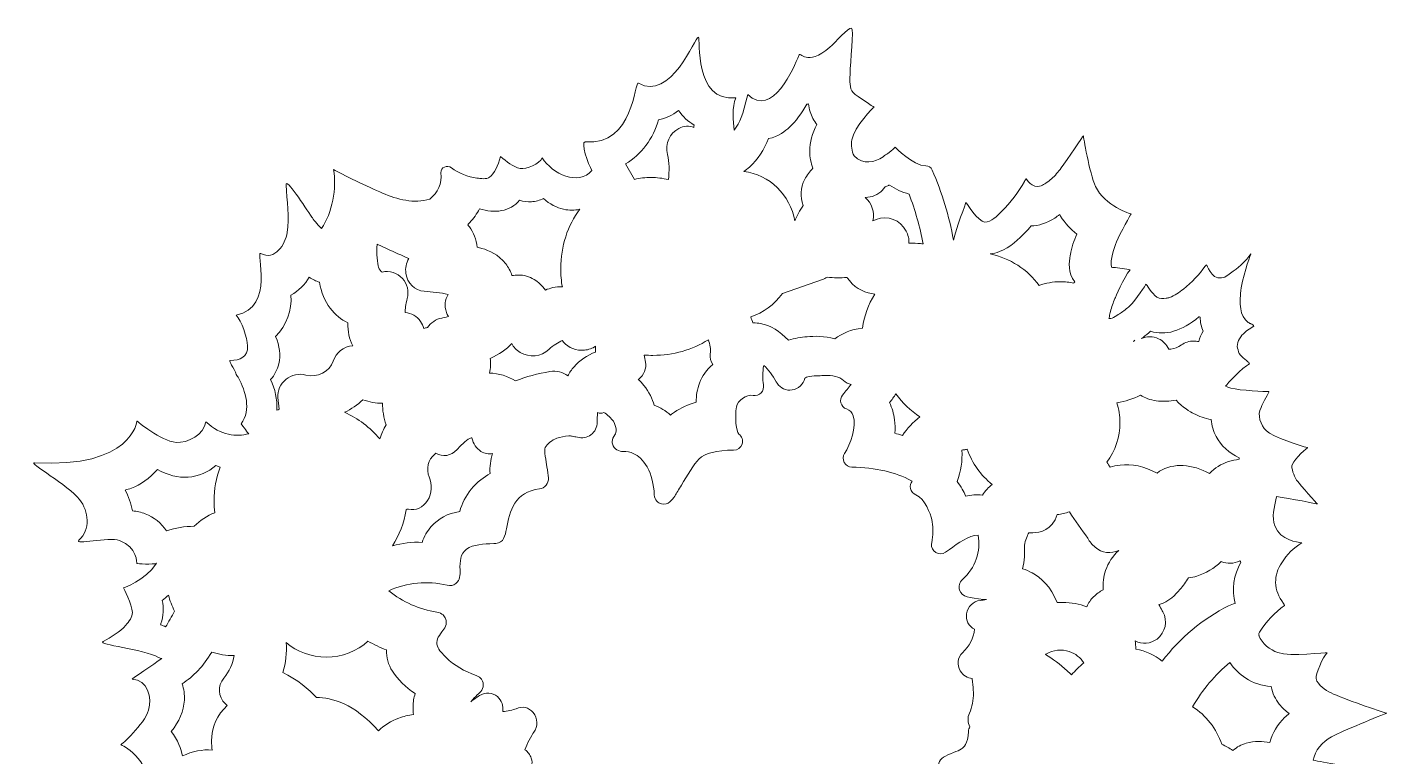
# Model space of a CAD drawing. Header units: millimetres. Extents: x 15 to 672, y -1114 to -15.
# Drawn here: x 33.7 to 337.4, y -533.2 to -370.3 of the extents above; entities that cross this region are included whole.
import ezdxf

# ---------------------------------------------------------------- set-up
doc = ezdxf.new("R2010")
doc.units = ezdxf.units.MM
doc.header["$MEASUREMENT"] = 0
doc.layers.add('Layer3', color=7, linetype='Continuous')

msp = doc.modelspace()

# ---------------------------------------------------------------- linework, layer by layer
at = {"layer": 'Layer3', "lineweight": 0}
for points, knots in [([(325.06, -528.75), (326.26, -528.08), (334.47, -524.57), (337.44, -523.48), (336, -523.11), (327.6, -520.2), (325, -518.95), (323.66, -518.3), (322.04, -517.3), (321.64, -515.75), (321.41, -514.87), (323.25, -510.89), (324.08, -509.99), (323.85, -509.84), (315.92, -510.94), (313.13, -509.96), (311.3, -509.32), (309.61, -507.93), (308.86, -506.16), (308.88, -506.12), (308.91, -506.08), (308.93, -506.04), (308.85, -505.83), (308.85, -505.6), (308.97, -505.36), (310.52, -503.03), (312.4, -501.02), (314.6, -499.44), (314.56, -499.27), (314.49, -499.11), (314.38, -498.97), (312.06, -496.14), (312.1, -492.46), (313.99, -489.89), (315.07, -488.01), (316.67, -486.57), (318.49, -485.47), (317.42, -485.22), (313.78, -485.03), (312.44, -481.66), (311.65, -479.69), (312.32, -477.46), (312.76, -475.46), (312.79, -475.33), (312.8, -475.21), (312.79, -475.09), (315.84, -475.52), (321.92, -476.77), (321.92, -476.77), (321.92, -476.77), (317.98, -472.33), (317.54, -471.76), (316.9, -470.94), (316.22, -469.36), (316.22, -468.27), (316.22, -467.44), (318.87, -464.75), (319.72, -464.23), (319.72, -464.21), (319.71, -464.19), (319.7, -464.17), (318.27, -463.89), (311.92, -461.77), (310.54, -460.45), (309.24, -459.21), (308.4, -456.83), (309.35, -455.26), (309.76, -454.03), (311.2, -451.77), (311.09, -451.68), (310.34, -451.65), (304.65, -451.45), (302.63, -450.9), (302.3, -450.82), (301.88, -450.67), (301.41, -450.48), (301.81, -449.91), (305.13, -446.31), (306.76, -445.5), (306.68, -445.31), (306.56, -445.13), (306.39, -445), (305.55, -444.33), (304.36, -443.51), (304.2, -442.37), (303.7, -441.36), (304.29, -440.1), (305.09, -439.04), (305.88, -438.25), (306.78, -437.6), (307.74, -437.07), (307.61, -436.84), (307.4, -436.65), (307.07, -436.53), (306.99, -436.5), (306.93, -436.47), (306.85, -436.44), (306.74, -436.36), (306.61, -436.3), (306.47, -436.26), (304.58, -434.87), (304.43, -431.88), (304.86, -428.91), (304.89, -428.78), (304.92, -428.65), (304.92, -428.52), (305.57, -424.58), (307.17, -420.79), (307.08, -420.92), (305.85, -422.65), (304.89, -423.53), (303.15, -424.77), (302.36, -425.33), (301.51, -426.18), (300.54, -426.31), (298.06, -426.63), (297.29, -423.16), (297.12, -423.37), (297.03, -423.47), (296.96, -423.57), (296.89, -423.67), (295.48, -425.56), (293.88, -427.3), (292.02, -428.77), (291.08, -429.51), (290.05, -430.31), (288.89, -430.67), (288.67, -430.73), (288.42, -430.78), (288.16, -430.8), (287.46, -430.96), (286.75, -430.93), (286.04, -430.57), (285.01, -429.75), (283.66, -427.67), (283.66, -427.67), (283.66, -427.67), (281.34, -431.31), (279.97, -432.58), (279.34, -433.17), (278.64, -433.69), (277.92, -434.16), (277.44, -434.47), (276.11, -435.49), (275.5, -435.36), (275.45, -435.35), (275.41, -435.35), (275.38, -435.37), (275.41, -435.28), (275.44, -435.13), (275.48, -434.88), (275.53, -434.51), (275.62, -434.14), (275.71, -433.78), (275.96, -432.79), (276.3, -431.84), (276.72, -430.92), (276.79, -430.76), (278.58, -426.17), (280.14, -424.51), (280.1, -424.43), (277.88, -424.1), (276.81, -423.95), (276.5, -423.97), (276.2, -423.96), (275.93, -423.92), (275.57, -422.19), (276.49, -419.64), (277.07, -418.24), (277.87, -416.29), (280.3, -412.02), (280.3, -412.02), (280.3, -412.02), (274.39, -410.23), (272.36, -405.87), (271.01, -402.95), (269.65, -394.54), (269.65, -394.54), (269.65, -394.54), (266.02, -399.92), (264.7, -401.73), (264.05, -402.61), (263.34, -403.46), (262.52, -404.18), (262.14, -404.52), (261.72, -404.83), (261.28, -405.12), (260.95, -405.34), (260.61, -405.59), (260.22, -405.72), (258.11, -406.47), (256.89, -404.13), (256.89, -404.13), (256.89, -404.13), (256.61, -404.54), (256.51, -404.75), (255.1, -407.2), (253.4, -409.45), (251.38, -411.45), (250.43, -412.38), (249.06, -413.87), (247.6, -413.82), (246.18, -413.77), (243.44, -409.42), (243.44, -409.42), (243.44, -409.42), (241.18, -415.36), (240.63, -417.85), (239.68, -412.48), (238.09, -407.23), (235.88, -402.21), (235.61, -401.61), (235.12, -401.26), (234.46, -401.26), (231.6, -401.27), (227.62, -397.09), (227.62, -397.09), (227.62, -397.09), (226.99, -397.78), (226.01, -398.54), (225.64, -398.65), (225.3, -398.86), (225.04, -399.16), (225.01, -399.2), (224.97, -399.24), (224.94, -399.27), (223.06, -400.43), (220.52, -401.2), (218.43, -399.06), (217.93, -397.96), (217.76, -396.67), (217.95, -395.5), (218.42, -392.49), (222.9, -388.15), (222.9, -388.15), (222.9, -388.15), (219.05, -385.8), (218.27, -384.93), (217.3, -383.85), (217.5, -382.3), (217.54, -380.94), (217.61, -377.93), (218.43, -370.74), (217.84, -370.54), (217.21, -370.32), (214.22, -373.75), (213.04, -374.78), (207.76, -379.41), (206.45, -375.5), (206.06, -376.61), (205.15, -379.21), (200.12, -390.75), (194.69, -385.32), (193.54, -390.26), (192.94, -391.42), (191.68, -393.29), (191.46, -391.4), (191.08, -388.12), (192.04, -386.06), (182.61, -387.21), (184.18, -372.73), (183.66, -372.57), (183.01, -372.37), (177.43, -387.13), (170.28, -382.78), (169.35, -382.21), (169.29, -396.83), (158.4, -395.93), (157.27, -395.84), (159.03, -400.92), (159.88, -402.31), (156.88, -405.83), (151.04, -403.06), (148.74, -399.48), (148.27, -400.89), (145.12, -402.14), (143.87, -401.86), (142.18, -401.49), (140.78, -400.29), (139.48, -399.21), (138.96, -401.19), (138.03, -403.1), (137.03, -403.82), (136.34, -404.32), (134.97, -404.12), (134.19, -404.01), (132.11, -403.73), (130.17, -402.92), (128.49, -401.69), (127.6, -401.04), (125.96, -401.54), (126.16, -402.84), (126.51, -405.17), (125.4, -407.27), (123.66, -408.68), (120.1, -409.83), (116.44, -408.74), (113.08, -407.36), (109.96, -406.07), (103.94, -403.06), (102.13, -402.09), (102.98, -406.24), (101.82, -411.77), (99.48, -415.28), (98.47, -414.28), (97.61, -413.15), (97.31, -412.72), (95.8, -410.52), (91.47, -403.71), (91.57, -405.56), (91.74, -409.01), (92.33, -412.73), (91.8, -416.16), (91.4, -418.81), (89.03, -422.52), (85.88, -420.83), (84.66, -420.17), (89.25, -432.96), (80.37, -434.58), (81.67, -435.94), (82.87, -439.6), (82.97, -441.49), (83.11, -443.95), (81.24, -444.72), (79.1, -444.7), (78.68, -444.7), (79.37, -445.73), (80.26, -447.33), (80.32, -447.68), (80.47, -448.02), (80.7, -448.31), (80.79, -448.41), (80.88, -448.53), (80.96, -448.64), (82.46, -451.59), (83.87, -455.67), (81.5, -458.91), (82.72, -460.26), (82.98, -461.02), (83.23, -461.09), (80.44, -461.82), (77.04, -461.55), (73.65, -458.42), (73.25, -461.21), (69.59, -463.24), (66.97, -463.02), (63.59, -462.74), (58.25, -458.25), (58.25, -458.25), (58.25, -458.25), (57.15, -468.86), (35.38, -467.56), (33.73, -467.46), (43.01, -472.63), (45.44, -475.77), (47.5, -478.42), (47.89, -482.48), (45.29, -484.88), (44.11, -485.96), (51.86, -484.06), (54.37, -484.94), (58.34, -486.35), (58.22, -490.08), (58.22, -490.08), (58.22, -490.08), (61.88, -490.35), (62.63, -490.02), (59.99, -493.99), (55.24, -495.5), (55.24, -495.5), (55.24, -495.5), (57.15, -499.25), (57.23, -500.98), (57.28, -502.07), (56.45, -503.02), (55.75, -503.83), (54.38, -505.42), (52.49, -506.45), (50.7, -507.47), (49.29, -508.27), (59.64, -509.06), (63.08, -511.05), (63.34, -511.19), (63.58, -511.25), (63.81, -511.24), (62.01, -512.51), (57.04, -515.86), (57.16, -515.88), (60.63, -516.01), (61.68, -520.03), (60.86, -522.8), (59.89, -526.06), (54.67, -530.54), (54.67, -530.54), (54.67, -530.54), (61.3, -533.37), (61.01, -541.04), (61.01, -544.8), (59.72, -548.49), (57.48, -551.49), (56.4, -552.94), (64.64, -547.41), (67.73, -545.05), (69.85, -543.43), (75.12, -539.94), (77.07, -543.61), (71.81, -546.51), (68.24, -552.11), (68.24, -558.53), (68.24, -560.82), (68.7, -563), (69.52, -565), (69.68, -568.22), (69.47, -571.01), (66.6, -573.02), (64.01, -574.83), (60.96, -575.54), (57.83, -575.35), (56.43, -575.26), (63.09, -578.72), (65.19, -580.71), (67.05, -582.48), (66.9, -587.51), (66.9, -587.51), (66.9, -587.51), (72.06, -586.72), (73.75, -586.57), (73.93, -586.56), (79.28, -587.11), (78.9, -588.24), (78.57, -589.21), (76.07, -589.78), (75.31, -590.08), (72.07, -591.39), (68.91, -593.83), (68.91, -593.83), (68.91, -593.83), (70.26, -594.23), (72.08, -594.95), (72.4, -595.39), (72.9, -595.7), (73.47, -595.76), (73.72, -595.79), (73.96, -595.82), (74.19, -595.86), (75.86, -596.63), (77.62, -597.59), (78.98, -598.69), (82.92, -602.09), (79.95, -608.77), (80.62, -608.09), (86.05, -605.22), (94.21, -606.85), (97.8, -612.23), (99.85, -610.06), (104.35, -609), (106.82, -608.83), (108.4, -608.72), (109.97, -608.77), (111.52, -608.95), (110, -610.49), (108.72, -611.85), (106.67, -612.99), (106.22, -613.16), (105.77, -613.31), (105.3, -613.43), (104.9, -613.54), (104.55, -613.76), (104.29, -614.07), (103.59, -614.33), (102.82, -614.57), (101.95, -614.79), (103.21, -615.02), (103.74, -617.5), (103.38, -618.53), (102.96, -619.73), (101.88, -620.64), (100.92, -621.41), (99.44, -622.61), (95.03, -624.94), (94.53, -625.32), (95.91, -625.8), (97.31, -626.71), (97.16, -627.82), (97.33, -628.02), (97.45, -628.25), (97.49, -628.41), (97.69, -629.33), (97.13, -630.26), (96.59, -630.95), (95.5, -632.34), (94.04, -633.47), (92.84, -634.77), (90.54, -637.27), (88.59, -640.07), (87.24, -643.19), (86.63, -644.61), (94.88, -640.1), (98.39, -639.67), (101.42, -639.3), (106.74, -640.09), (107.66, -643.52), (112.42, -636.68), (114.82, -636.21), (119.06, -634.76), (119.83, -634.53), (120.63, -634.36), (121.39, -634.26), (122.62, -640.09), (124.25, -645.84), (126.78, -651.25), (126.98, -651.66), (127.29, -651.91), (127.64, -652.03), (127.76, -652.09), (127.9, -652.14), (128.07, -652.16), (139.03, -653.61), (149.22, -649.88), (158.86, -645.12), (155.48, -649.2), (152.87, -653.88), (150.94, -658.86), (149.41, -662.8), (148.28, -666.89), (147.42, -671.03), (146.64, -674.76), (146.4, -683.14), (146.4, -683.14), (146.4, -683.14), (149.28, -682.08), (149.94, -681.7), (151.41, -680.84), (152.9, -680.04), (154.43, -679.28), (156.51, -678.25), (158.64, -677.3), (160.81, -676.46), (162.37, -675.85), (165, -674.33), (166.68, -675.07), (168.08, -675.69), (169.2, -677.36), (170.26, -678.41), (171.61, -679.76), (173.02, -681.07), (174.46, -682.32), (177.43, -684.91), (180.57, -687.27), (183.86, -689.44), (184, -689.53), (184.15, -689.59), (184.3, -689.63), (185.3, -693.55), (189.15, -702.08), (189.15, -702.08), (189.15, -702.08), (191.11, -696.37), (191.34, -695.88), (192.29, -693.88), (193.49, -692.01), (194.91, -690.31), (198.84, -685.59), (204.07, -682.22), (210.31, -682.25), (216.8, -682.28), (223.07, -684.71), (229.04, -687.01), (230.58, -687.6), (228.35, -668.8), (226.32, -661.44), (224.84, -656.06), (222.89, -650.75), (219.6, -646.26), (220.22, -646.45), (220.83, -646.63), (221.46, -646.8), (225.05, -647.76), (228.72, -648.34), (232.43, -648.57), (234.37, -648.69), (236.31, -648.72), (238.25, -648.63), (239.54, -648.57), (243, -647.94), (243.26, -647.27), (245.94, -640.01), (247.75, -632.55), (248.76, -624.94), (248.8, -624.61), (258.14, -627.06), (258.14, -627.06), (258.14, -627.06), (258.48, -625.96), (258.77, -625.55), (259.13, -625.04), (259.55, -624.59), (260.05, -624.22), (262.6, -622.26), (265.27, -623.12), (267.9, -624.29), (269.08, -624.81), (270.23, -625.4), (271.39, -625.94), (271.66, -626.07), (272.9, -626.83), (273.22, -626.56), (273.12, -625.61), (273.27, -624.62), (273.47, -623.7), (273.74, -622.49), (274.32, -621.4), (275.2, -620.63), (277.38, -617.95), (287.57, -614.45), (288.32, -614.23), (286.67, -613.29), (285.47, -613.04), (284.56, -612.51), (288.72, -606.11), (302.24, -609.78), (302.2, -609.65), (302.11, -609.51), (302.03, -609.36), (301.95, -609.21), (301.7, -608.7), (301.55, -608.11), (301.72, -607.55), (301.52, -605.98), (303.47, -604.68), (304.91, -604.21), (307.21, -603.47), (313.89, -600.64), (312.34, -600.25), (310.15, -599.71), (307.84, -599.06), (305.87, -597.94), (305.04, -597.48), (304.65, -596.82), (304.52, -596.08), (303.85, -594.58), (303.97, -593.03), (304.48, -591.55), (304.28, -591.35), (304.04, -591.21), (303.77, -591.17), (302.34, -590.97), (300.18, -590.82), (299.5, -588.72), (298.98, -584.53), (299.18, -578.92), (303.73, -577.66), (304.26, -577.35), (304.8, -577.08), (305.37, -576.84), (305.37, -576.84), (305.37, -576.84), (305.37, -576.84), (303.93, -575.03), (302.99, -572.9), (302.9, -570.62), (302.63, -569.08), (302.76, -567.48), (303.29, -565.98), (303.42, -566.03), (303.54, -566.09), (303.65, -566.16), (304.74, -566.57), (305.7, -567.2), (306.55, -567.95), (306.56, -567.95), (306.56, -567.94), (306.57, -567.94), (306.03, -566.39), (306.41, -560.16), (307.47, -559.04), (311.23, -555.11), (315.48, -558.96), (315.81, -558.93), (315.51, -557.1), (315.66, -555.31), (316.57, -553.94), (316.89, -553.17), (317.47, -552.48), (318.2, -552.04), (320.53, -550.63), (326.7, -552.28), (326.96, -552.15), (321.51, -547.67), (322.55, -544.67), (323.57, -543.31), (324.65, -541.87), (325.94, -540.63), (327.39, -539.61), (328.98, -538.25), (330.7, -537.03), (332.56, -536.05), (332.56, -536.03), (332.57, -536.01), (332.56, -535.99), (330.57, -535.77), (322.86, -534.36), (321.02, -533.99), (321.33, -531.84), (323.1, -529.84), (325.06, -528.75)], [0, 0, 0, 0, 1, 1, 1, 2, 2, 2, 3, 3, 3, 4, 4, 4, 5, 5, 5, 6, 6, 6, 7, 7, 7, 8, 8, 8, 9, 9, 9, 10, 10, 10, 11, 11, 11, 12, 12, 12, 13, 13, 13, 14, 14, 14, 15, 15, 15, 16, 16, 16, 17, 17, 17, 18, 18, 18, 19, 19, 19, 20, 20, 20, 21, 21, 21, 22, 22, 22, 23, 23, 23, 24, 24, 24, 25, 25, 25, 26, 26, 26, 27, 27, 27, 28, 28, 28, 29, 29, 29, 30, 30, 30, 31, 31, 31, 32, 32, 32, 33, 33, 33, 34, 34, 34, 35, 35, 35, 36, 36, 36, 37, 37, 37, 38, 38, 38, 39, 39, 39, 40, 40, 40, 41, 41, 41, 42, 42, 42, 43, 43, 43, 44, 44, 44, 45, 45, 45, 46, 46, 46, 47, 47, 47, 48, 48, 48, 49, 49, 49, 50, 50, 50, 51, 51, 51, 52, 52, 52, 53, 53, 53, 54, 54, 54, 55, 55, 55, 56, 56, 56, 57, 57, 57, 58, 58, 58, 59, 59, 59, 60, 60, 60, 61, 61, 61, 62, 62, 62, 63, 63, 63, 64, 64, 64, 65, 65, 65, 66, 66, 66, 67, 67, 67, 68, 68, 68, 69, 69, 69, 70, 70, 70, 71, 71, 71, 72, 72, 72, 73, 73, 73, 74, 74, 74, 75, 75, 75, 76, 76, 76, 77, 77, 77, 78, 78, 78, 79, 79, 79, 80, 80, 80, 81, 81, 81, 82, 82, 82, 83, 83, 83, 84, 84, 84, 85, 85, 85, 86, 86, 86, 87, 87, 87, 88, 88, 88, 89, 89, 89, 90, 90, 90, 91, 91, 91, 92, 92, 92, 93, 93, 93, 94, 94, 94, 95, 95, 95, 96, 96, 96, 97, 97, 97, 98, 98, 98, 99, 99, 99, 100, 100, 100, 101, 101, 101, 102, 102, 102, 103, 103, 103, 104, 104, 104, 105, 105, 105, 106, 106, 106, 107, 107, 107, 108, 108, 108, 109, 109, 109, 110, 110, 110, 111, 111, 111, 112, 112, 112, 113, 113, 113, 114, 114, 114, 115, 115, 115, 116, 116, 116, 117, 117, 117, 118, 118, 118, 119, 119, 119, 120, 120, 120, 121, 121, 121, 122, 122, 122, 123, 123, 123, 124, 124, 124, 125, 125, 125, 126, 126, 126, 127, 127, 127, 128, 128, 128, 129, 129, 129, 130, 130, 130, 131, 131, 131, 132, 132, 132, 133, 133, 133, 134, 134, 134, 135, 135, 135, 136, 136, 136, 137, 137, 137, 138, 138, 138, 139, 139, 139, 140, 140, 140, 141, 141, 141, 142, 142, 142, 143, 143, 143, 144, 144, 144, 145, 145, 145, 146, 146, 146, 147, 147, 147, 148, 148, 148, 149, 149, 149, 150, 150, 150, 151, 151, 151, 152, 152, 152, 153, 153, 153, 154, 154, 154, 155, 155, 155, 156, 156, 156, 157, 157, 157, 158, 158, 158, 159, 159, 159, 160, 160, 160, 161, 161, 161, 162, 162, 162, 163, 163, 163, 164, 164, 164, 165, 165, 165, 166, 166, 166, 167, 167, 167, 168, 168, 168, 169, 169, 169, 170, 170, 170, 171, 171, 171, 172, 172, 172, 173, 173, 173, 174, 174, 174, 175, 175, 175, 176, 176, 176, 177, 177, 177, 178, 178, 178, 179, 179, 179, 180, 180, 180, 181, 181, 181, 182, 182, 182, 183, 183, 183, 184, 184, 184, 185, 185, 185, 186, 186, 186, 187, 187, 187, 188, 188, 188, 189, 189, 189, 190, 190, 190, 191, 191, 191, 192, 192, 192, 193, 193, 193, 194, 194, 194, 195, 195, 195, 196, 196, 196, 197, 197, 197, 198, 198, 198, 199, 199, 199, 200, 200, 200, 201, 201, 201, 202, 202, 202, 203, 203, 203, 204, 204, 204, 205, 205, 205, 206, 206, 206, 207, 207, 207, 208, 208, 208, 209, 209, 209, 210, 210, 210, 211, 211, 211, 212, 212, 212, 213, 213, 213, 214, 214, 214, 215, 215, 215, 216, 216, 216, 217, 217, 217, 218, 218, 218, 219, 219, 219, 220, 220, 220, 221, 221, 221, 222, 222, 222, 223, 223, 223, 224, 224, 224, 225, 225, 225, 226, 226, 226, 227, 227, 227, 228, 228, 228, 229, 229, 229, 230, 230, 230, 231, 231, 231, 232, 232, 232, 233, 233, 233, 234, 234, 234, 235, 235, 235, 235]), ([(208.53, -398.04), (208.55, -399.33), (208.79, -400.6), (209.25, -401.77), (208.52, -402.53), (207.91, -403.38), (207.43, -404.28), (206.42, -406.18), (206.31, -408.21), (207.09, -410.1), (206.32, -411.2), (205.66, -412.45), (205.2, -413.58), (204.16, -407.76), (199.54, -403.22), (193.8, -402.53), (194.23, -402.25), (194.65, -401.92), (195.05, -401.56), (196.93, -399.83), (198.42, -397.6), (199.3, -395.2), (201.56, -394.75), (203.24, -393.38), (203.92, -392.74), (205.43, -391.32), (206.79, -389.53), (207.89, -387.53), (208.02, -387.5), (208.15, -387.48), (208.27, -387.45), (208.34, -388.02), (208.44, -388.61), (208.62, -389.2), (208.93, -390.25), (209.44, -391.2), (210.12, -392.02), (209.04, -393.98), (208.51, -396.01), (208.53, -398.04)], [0, 0, 0, 0, 1, 1, 1, 2, 2, 2, 3, 3, 3, 4, 4, 4, 5, 5, 5, 6, 6, 6, 7, 7, 7, 8, 8, 8, 9, 9, 9, 10, 10, 10, 11, 11, 11, 12, 12, 12, 13, 13, 13, 13]), ([(182.66, -392.68), (181.59, -392.29), (180.4, -392.34), (179.31, -392.9), (177.25, -393.94), (176.21, -396.32), (176.77, -398.71), (177.21, -400.51), (177.16, -402.44), (176.95, -404.34), (175.69, -404.03), (174.4, -403.87), (173.1, -403.87), (171.83, -403.87), (170.58, -404.02), (169.36, -404.31), (169.36, -404.31), (167.39, -400.85), (167.39, -400.85), (170.91, -398.75), (173.59, -395.17), (174.73, -391), (176.32, -390.7), (177.86, -389.99), (179.22, -388.9), (180.16, -390.25), (181.35, -391.37), (182.68, -392.16), (182.67, -392.33), (182.66, -392.51), (182.66, -392.68)], [0, 0, 0, 0, 1, 1, 1, 2, 2, 2, 3, 3, 3, 4, 4, 4, 5, 5, 5, 6, 6, 6, 7, 7, 7, 8, 8, 8, 9, 9, 9, 10, 10, 10, 10]), ([(233.3, -418.64), (232.47, -418.56), (231.7, -418.56), (230.95, -418.56), (230.86, -418.56), (230.78, -418.56), (230.7, -418.56), (230.73, -417.63), (230.52, -416.69), (230.07, -415.83), (228.76, -413.32), (225.95, -412.25), (223.36, -413.28), (223.13, -413.37), (222.9, -413.46), (222.66, -413.54), (223.07, -411.59), (222.39, -409.62), (220.93, -408.32), (222.39, -408.34), (223.79, -407.74), (224.79, -406.67), (225, -406.45), (225.19, -406.2), (225.36, -405.95), (225.63, -405.85), (225.89, -405.75), (226.14, -405.64), (226.2, -405.61), (226.26, -405.58), (226.33, -405.55), (227.66, -406.46), (229.14, -407.14), (230.71, -407.57), (232.1, -411.19), (233.15, -414.92), (233.84, -418.72), (233.67, -418.68), (233.49, -418.66), (233.3, -418.64)], [0, 0, 0, 0, 1, 1, 1, 2, 2, 2, 3, 3, 3, 4, 4, 4, 5, 5, 5, 6, 6, 6, 7, 7, 7, 8, 8, 8, 9, 9, 9, 10, 10, 10, 11, 11, 11, 12, 12, 12, 13, 13, 13, 13]), ([(152.91, -424.21), (152.91, -425.58), (153.03, -426.96), (153.27, -428.31), (152.58, -428.25), (151.86, -428.3), (151.13, -428.47), (150.58, -428.59), (150.03, -428.77), (149.48, -429.01), (148.8, -428.03), (147.94, -427.22), (146.96, -426.62), (145.87, -425.97), (144.72, -425.65), (143.43, -425.65), (142.93, -425.65), (142.45, -425.7), (142.01, -425.77), (141.69, -424.8), (141.22, -423.9), (140.62, -423.13), (139, -421.02), (136.92, -420.2), (135.29, -419.71), (134.94, -419.61), (134.59, -419.52), (134.24, -419.43), (134.07, -417.74), (133.47, -416.16), (132.5, -414.86), (132.38, -414.71), (132.27, -414.57), (132.14, -414.42), (132.3, -414.27), (132.45, -414.09), (132.59, -413.91), (133.44, -413.02), (134.17, -411.98), (134.75, -410.87), (136.45, -411.41), (138.12, -411.55), (139.71, -411.27), (141.32, -410.99), (142.7, -410.19), (143.71, -408.97), (144.6, -409.24), (145.49, -409.35), (146.36, -409.29), (147.3, -409.23), (148.21, -408.99), (149.06, -408.59), (150.46, -409.81), (151.97, -410.61), (153.56, -410.97), (154.77, -411.24), (156, -411.24), (157.19, -410.98), (154.44, -414.58), (152.91, -419.25), (152.91, -424.21)], [0, 0, 0, 0, 1, 1, 1, 2, 2, 2, 3, 3, 3, 4, 4, 4, 5, 5, 5, 6, 6, 6, 7, 7, 7, 8, 8, 8, 9, 9, 9, 10, 10, 10, 11, 11, 11, 12, 12, 12, 13, 13, 13, 14, 14, 14, 15, 15, 15, 16, 16, 16, 17, 17, 17, 18, 18, 18, 19, 19, 19, 20, 20, 20, 20]), ([(264.58, -412.48), (265.55, -414.09), (266.79, -415.46), (268.21, -416.5), (267.49, -417.98), (267, -419.52), (266.76, -421.1), (266.76, -421.1), (266.73, -421.29), (266.73, -421.29), (266.5, -422.69), (266.1, -425.19), (267.72, -427.16), (267.66, -427.27), (267.61, -427.39), (267.56, -427.5), (266.56, -427.26), (265.52, -427.14), (264.47, -427.14), (262.85, -427.14), (261.24, -427.43), (259.75, -428), (257.22, -424.4), (253.28, -421.88), (248.81, -420.94), (249.52, -420.86), (250.23, -420.69), (250.91, -420.43), (253.41, -419.48), (255.27, -417.57), (256.62, -416.18), (257.08, -415.71), (257.54, -415.21), (257.97, -414.69), (259.65, -414.69), (261.43, -414.09), (263.27, -412.92), (263.64, -412.68), (264.02, -412.41), (264.38, -412.14), (264.44, -412.25), (264.51, -412.37), (264.58, -412.48)], [0, 0, 0, 0, 1, 1, 1, 2, 2, 2, 3, 3, 3, 4, 4, 4, 5, 5, 5, 6, 6, 6, 7, 7, 7, 8, 8, 8, 9, 9, 9, 10, 10, 10, 11, 11, 11, 12, 12, 12, 13, 13, 13, 14, 14, 14, 14]), ([(118.32, -425.3), (118.62, -427.48), (120.31, -429.12), (122.43, -429.29), (122.43, -429.29), (122.43, -429.29), (122.43, -429.29), (124.17, -429.43), (126.08, -429.58), (127.77, -429.99), (127.06, -431.14), (126.88, -432.59), (127.37, -433.98), (127.48, -434.31), (127.63, -434.62), (127.81, -434.91), (127.15, -435.11), (126.59, -435.22), (126.33, -435.26), (125.04, -435.49), (123.89, -436.28), (123.14, -437.39), (122.86, -437.42), (122.58, -437.48), (122.31, -437.57), (122.16, -437.03), (121.93, -436.51), (121.6, -436.03), (120.79, -434.85), (119.51, -434.11), (118.16, -434.02), (118.16, -433.31), (118.27, -432.23), (118.62, -430.88), (119.04, -429.27), (118.63, -427.6), (117.53, -426.42), (116.38, -425.18), (114.65, -424.63), (113, -424.98), (112.79, -424.86), (112.38, -424.4), (112.2, -423.91), (111.92, -423.19), (111.78, -420.83), (111.89, -418.78), (111.89, -418.78), (114.15, -419.8), (114.15, -419.8), (115.75, -420.52), (117.36, -421.25), (118.96, -421.98), (118.4, -422.95), (118.15, -424.12), (118.32, -425.3)], [0, 0, 0, 0, 1, 1, 1, 2, 2, 2, 3, 3, 3, 4, 4, 4, 5, 5, 5, 6, 6, 6, 7, 7, 7, 8, 8, 8, 9, 9, 9, 10, 10, 10, 11, 11, 11, 12, 12, 12, 13, 13, 13, 14, 14, 14, 15, 15, 15, 16, 16, 16, 17, 17, 17, 18, 18, 18, 18]), ([(89.23, -439.4), (91.67, -436.85), (92.9, -433.52), (92.65, -430.12), (94.35, -429.18), (95.79, -427.79), (96.74, -426.14), (97.49, -426.64), (98.26, -427.01), (99.03, -427.26), (99.38, -429.55), (100.16, -431.46), (101.41, -433.07), (101.41, -433.07), (101.41, -433.08), (101.41, -433.08), (102.5, -434.49), (103.85, -435.6), (105.38, -436.35), (105.3, -438.24), (105.66, -439.92), (106.46, -441.43), (104.43, -441.63), (102.69, -442.96), (102.1, -444.89), (101.4, -447.19), (98.47, -448.65), (95.96, -447.98), (94.44, -447.57), (92.79, -447.92), (91.55, -448.91), (90.27, -449.93), (89.6, -451.45), (89.75, -452.99), (89.75, -452.99), (90.01, -455.63), (90.01, -455.63), (89.84, -455.68), (89.67, -455.74), (89.5, -455.8), (89.61, -453.45), (89.13, -451.11), (88.1, -448.98), (88.98, -448), (89.59, -446.82), (89.91, -445.5), (90.38, -443.54), (90.15, -441.49), (89.23, -439.4)], [0, 0, 0, 0, 1, 1, 1, 2, 2, 2, 3, 3, 3, 4, 4, 4, 5, 5, 5, 6, 6, 6, 7, 7, 7, 8, 8, 8, 9, 9, 9, 10, 10, 10, 11, 11, 11, 12, 12, 12, 13, 13, 13, 14, 14, 14, 15, 15, 15, 16, 16, 16, 16]), ([(202.43, -429.78), (202.43, -429.78), (211.37, -426.67), (211.37, -426.67), (211.73, -426.54), (212.08, -426.36), (212.4, -426.14), (213.9, -426.31), (215.39, -426.32), (216.87, -426.17), (217.03, -426.42), (217.2, -426.66), (217.39, -426.88), (219.04, -428.92), (221.08, -429.64), (223.04, -429.91), (221.61, -432.2), (220.68, -434.78), (220.3, -437.5), (217.77, -437.83), (215.73, -438.63), (214.11, -439.92), (211.82, -439.21), (209.53, -439.29), (207.93, -439.43), (206.63, -439.54), (205.17, -439.73), (203.77, -440.23), (201.9, -438.15), (199.8, -436.89), (197.51, -436.47), (197.01, -436.38), (196.5, -436.33), (195.99, -436.33), (195.94, -436.33), (195.89, -436.33), (195.84, -436.33), (195.69, -435.88), (195.53, -435.43), (195.35, -434.99), (198.13, -434.07), (200.61, -432.25), (202.43, -429.78)], [0, 0, 0, 0, 1, 1, 1, 2, 2, 2, 3, 3, 3, 4, 4, 4, 5, 5, 5, 6, 6, 6, 7, 7, 7, 8, 8, 8, 9, 9, 9, 10, 10, 10, 11, 11, 11, 12, 12, 12, 13, 13, 13, 14, 14, 14, 14]), ([(295.43, -440.5), (295.43, -440.5), (295.43, -440.51), (295.42, -440.52), (295.06, -440.43), (294.69, -440.39), (294.32, -440.39), (293.32, -440.39), (292.37, -440.69), (291.58, -441.26), (290.79, -441.82), (290.05, -442.11), (289.23, -442.18), (289.08, -442.19), (288.91, -442.19), (288.74, -442.19), (288.28, -441.2), (287.46, -440.35), (286.44, -439.88), (285.2, -439.3), (283.8, -439.31), (282.6, -439.85), (282.74, -439.76), (282.86, -439.66), (282.99, -439.58), (283.57, -439.16), (284.14, -438.7), (284.67, -438.22), (286.32, -438.71), (288.14, -438.71), (289.81, -438.21), (291.71, -437.63), (293.61, -436.55), (295.47, -434.98), (295.56, -435), (295.65, -435.02), (295.74, -435.04), (295.77, -436.13), (295.99, -437.2), (296.4, -438.18), (295.97, -438.92), (295.64, -439.7), (295.43, -440.5)], [0, 0, 0, 0, 1, 1, 1, 2, 2, 2, 3, 3, 3, 4, 4, 4, 5, 5, 5, 6, 6, 6, 7, 7, 7, 8, 8, 8, 9, 9, 9, 10, 10, 10, 11, 11, 11, 12, 12, 12, 13, 13, 13, 14, 14, 14, 14]), ([(137.17, -444.27), (139.14, -443.38), (140.77, -442.25), (142, -440.93), (142.36, -441.72), (142.99, -442.42), (143.86, -442.93), (145.91, -444.14), (148.54, -443.88), (150.25, -442.29), (151.3, -441.32), (152.31, -440.65), (153.26, -440.3), (153.33, -440.38), (153.43, -440.49), (153.56, -440.64), (154.62, -441.92), (156.39, -442.61), (158.19, -442.43), (159.13, -442.34), (159.98, -442.03), (160.69, -441.54), (160.67, -441.97), (160.66, -442.41), (160.66, -442.84), (158.8, -443.54), (157.13, -444.67), (155.88, -446.13), (155.34, -446.76), (154.87, -447.44), (154.48, -448.18), (153.42, -447.34), (151.96, -446.97), (150.5, -447.2), (147.81, -447.64), (145.22, -448.34), (142.77, -449.29), (141.15, -448.21), (139.14, -447.59), (136.97, -447.54), (137.26, -446.47), (137.32, -445.36), (137.17, -444.27)], [0, 0, 0, 0, 1, 1, 1, 2, 2, 2, 3, 3, 3, 4, 4, 4, 5, 5, 5, 6, 6, 6, 7, 7, 7, 8, 8, 8, 9, 9, 9, 10, 10, 10, 11, 11, 11, 12, 12, 12, 13, 13, 13, 14, 14, 14, 14]), ([(170.25, -448.95), (171.53, -447.95), (172.13, -446.52), (171.83, -445.13), (171.71, -444.58), (171.63, -444.04), (171.57, -443.52), (172.21, -443.57), (172.86, -443.59), (173.51, -443.59), (177.98, -443.59), (182.35, -442.35), (185.88, -440.12), (186.27, -441.15), (186.42, -442.22), (186.32, -443.28), (186.24, -444.11), (186.43, -444.92), (186.85, -445.64), (185.5, -446.78), (184.48, -448.2), (183.9, -449.76), (183.4, -451.1), (183.15, -452.6), (183.16, -454.05), (181.37, -454.53), (179.72, -455.29), (178.3, -456.28), (178.01, -456.48), (177.73, -456.69), (177.46, -456.91), (176.4, -455.96), (175.15, -455.22), (173.8, -454.74), (173.42, -453.28), (172.64, -451.8), (171.48, -450.3), (171.11, -449.82), (170.69, -449.37), (170.24, -448.95), (170.24, -448.95), (170.24, -448.95), (170.25, -448.95)], [0, 0, 0, 0, 1, 1, 1, 2, 2, 2, 3, 3, 3, 4, 4, 4, 5, 5, 5, 6, 6, 6, 7, 7, 7, 8, 8, 8, 9, 9, 9, 10, 10, 10, 11, 11, 11, 12, 12, 12, 13, 13, 13, 14, 14, 14, 14]), ([(280.85, -440.42), (280.96, -440.36), (281.06, -440.29), (281.17, -440.23), (281.06, -440.31), (280.96, -440.39), (280.86, -440.47), (280.85, -440.46), (280.85, -440.44), (280.85, -440.42)], [0, 0, 0, 0, 1, 1, 1, 2, 2, 2, 3, 3, 3, 3]), ([(239.79, -551.28), (238.93, -551.43), (238.24, -551.98), (237.94, -552.76), (237.38, -554.26), (238.41, -555.55), (239.84, -557.32), (240.43, -558.05), (241.5, -559.38), (241.69, -559.96), (241.46, -561.14), (240.45, -562.35), (238.59, -563.65), (238.13, -563.98), (237.82, -564.49), (237.76, -565.06), (237.69, -565.63), (237.87, -566.2), (238.26, -566.62), (239.16, -567.63), (239.81, -568.84), (240.25, -569.96), (239.92, -569.97), (239.6, -570.04), (239.29, -570.16), (238.61, -570.41), (237.48, -568.7), (236.87, -567.78), (236.87, -567.78), (236.7, -567.53), (236.7, -567.53), (235.58, -565.85), (234.57, -564), (233.71, -562.05), (233.47, -561.48), (232.97, -561.07), (232.38, -560.91), (231.78, -560.76), (231.15, -560.89), (230.66, -561.27), (228.41, -563.01), (226.07, -563.05), (223.51, -561.39), (221.6, -560.15), (219.9, -558.59), (218.11, -556.95), (218.11, -556.95), (217.91, -556.77), (217.91, -556.77), (216.98, -555.92), (215.92, -556.06), (215.3, -556.45), (213.9, -557.3), (214.27, -558.97), (214.5, -559.96), (214.68, -560.78), (214.96, -561.82), (215.26, -562.93), (215.75, -564.7), (216.3, -566.7), (216.4, -567.74), (216.54, -569.1), (215.99, -570.62), (214.66, -570.91), (213.98, -571.07), (213.42, -571.57), (213.2, -572.23), (212.98, -572.9), (213.12, -573.64), (213.58, -574.17), (215.52, -576.43), (216.64, -578.21), (217.16, -579.95), (217.12, -579.96), (217.07, -579.98), (217.03, -579.99), (216.62, -580.11), (216.07, -580.28), (215.87, -580.34), (215.87, -580.34), (215.38, -580.4), (215.38, -580.4), (214.57, -580.51), (213.8, -580.62), (213.05, -580.66), (211.56, -580.73), (210.73, -580.43), (210.57, -579.77), (210.38, -578.96), (209.77, -578.33), (208.99, -578.14), (207.41, -577.75), (206.36, -578.96), (204.07, -581.59), (203.12, -582.69), (201.94, -584.05), (201.3, -584.54), (200.74, -584.96), (199.94, -585.17), (199.43, -585.04), (199.25, -584.99), (199.13, -584.92), (199.02, -584.66), (198.71, -583.92), (198.02, -583.41), (197.23, -583.34), (195.62, -583.18), (194.76, -584.46), (192.49, -587.85), (191.42, -589.44), (190.12, -591.37), (189.14, -592.42), (186.06, -591.99), (182.93, -591.88), (179.84, -592.08), (178.19, -592.19), (176.53, -592.39), (174.88, -592.69), (173.96, -589.42), (173.82, -585.72), (174.57, -583.22), (174.84, -582.33), (174.47, -581.38), (173.67, -580.91), (173.36, -580.73), (173.01, -580.64), (172.66, -580.64), (172.15, -580.64), (171.64, -580.83), (171.26, -581.21), (170.56, -581.61), (167.96, -581.26), (167.3, -580.68), (166.72, -579.81), (167.18, -576.18), (168.18, -573.8), (168.45, -573.13), (168.35, -572.37), (167.91, -571.8), (167.46, -571.23), (166.74, -570.94), (166.03, -571.05), (166.02, -571.05), (165.29, -571.16), (164.44, -571.13), (162.75, -571.06), (161.2, -570.22), (160.07, -568.76), (158.75, -567.06), (158.23, -564.84), (158.67, -562.81), (158.86, -561.92), (158.43, -561.02), (157.63, -560.61), (156.83, -560.19), (155.85, -560.37), (155.24, -561.03), (154.62, -561.71), (153.72, -562.61), (152.7, -563.56), (152.73, -563.48), (152.76, -563.41), (152.8, -563.33), (153.27, -562.16), (153.76, -560.95), (154.23, -559.67), (154.46, -559.06), (154.37, -558.37), (154, -557.83), (153.62, -557.3), (153.01, -556.98), (152.36, -556.98), (145.6, -556.98), (144.93, -552.47), (144.83, -547.86), (144.8, -546.45), (144.77, -545.23), (143.6, -544.59), (143.29, -544.41), (142.95, -544.33), (142.61, -544.32), (142.92, -540.92), (143.87, -538.57), (145.57, -536.85), (146.42, -535.99), (146.71, -534.73), (146.34, -533.54), (146.09, -532.74), (145.58, -532.07), (144.91, -531.65), (145.3, -530.46), (146.43, -528.39), (146.9, -527.75), (147.86, -526.49), (147.81, -524.63), (146.76, -523.35), (145.81, -522.17), (144.3, -521.83), (142.92, -522.48), (142.34, -522.76), (140.88, -523.08), (139.95, -523.11), (140.17, -521.87), (139.73, -520.59), (138.75, -519.78), (137.62, -518.85), (136.07, -518.76), (134.79, -519.54), (134.1, -519.97), (133.44, -520.44), (132.82, -520.94), (133.27, -520.29), (133.81, -519.8), (134.27, -519.4), (134.92, -518.82), (135.82, -518.02), (135.56, -516.72), (135.48, -516.35), (135.18, -515.44), (134, -515.03), (131.39, -514.14), (129.14, -512.8), (127.31, -511.04), (126.58, -510.34), (125.7, -509.43), (125.37, -508.52), (124.94, -507.33), (125.52, -506.45), (126.37, -505.34), (126.93, -504.61), (127.69, -503.62), (127.18, -502.36), (127, -501.91), (126.51, -501.12), (125.26, -500.93), (121.23, -500.3), (117.63, -498.69), (114.52, -496.14), (118.54, -494.27), (123.11, -493.84), (127.55, -494.93), (128.24, -495.1), (128.94, -494.95), (129.48, -494.52), (130.45, -493.76), (130.43, -492.65), (130.41, -491.48), (130.38, -489.56), (130.46, -487.89), (131.84, -486.88), (133.37, -485.77), (135.69, -485.68), (137.95, -485.6), (137.95, -485.6), (138.38, -485.58), (138.38, -485.58), (140.2, -485.51), (140.51, -483.75), (140.77, -482.34), (141.48, -478.32), (142.71, -473.98), (148.17, -473.42), (148.77, -473.36), (149.32, -473.05), (149.68, -472.57), (150.4, -471.61), (150.2, -470.48), (149.83, -468.44), (149.63, -467.35), (149.16, -464.8), (149.45, -464.15), (149.91, -463.31), (150.9, -462.53), (152.02, -462.1), (152.8, -461.81), (153.69, -461.63), (154.74, -461.55), (154.94, -461.54), (155.19, -461.59), (155.5, -461.66), (155.82, -461.73), (156.2, -461.81), (156.63, -461.84), (157.68, -462.13), (158.79, -461.94), (159.65, -461.33), (160.56, -460.67), (161.07, -459.63), (161.05, -458.46), (161.03, -457.78), (161.06, -457.08), (161.13, -456.38), (161.59, -456.54), (162.1, -456.53), (162.54, -456.36), (163.19, -456.71), (164.31, -457.79), (164.66, -458.3), (165.37, -459.68), (165.48, -460.7), (165, -461.33), (164.17, -462.41), (164.41, -463.33), (164.62, -463.78), (165.19, -464.99), (166.43, -465.03), (167.03, -465.06), (168.13, -465.1), (170.16, -465.18), (172.25, -468.51), (173.18, -470.33), (173.71, -472.42), (173.8, -474.71), (173.86, -475.93), (174.69, -476.57), (175.39, -476.75), (176.94, -477.14), (177.83, -475.8), (178.36, -474.99), (178.78, -474.36), (179.28, -473.52), (179.85, -472.56), (181.06, -470.53), (182.72, -467.75), (183.77, -466.74), (185.15, -465.42), (187.75, -464.76), (191.53, -464.76), (192.39, -464.76), (193.16, -464.2), (193.43, -463.38), (193.7, -462.56), (193.41, -461.66), (192.71, -461.15), (192.12, -460.64), (191.74, -457.4), (192.19, -455.05), (192.43, -453.74), (194.31, -452.26), (195.89, -452.53), (196.54, -452.65), (197.21, -452.43), (197.67, -451.95), (198.13, -451.47), (198.32, -450.79), (198.18, -450.14), (197.92, -448.96), (198, -447.28), (198.25, -445.82), (199.34, -446.73), (200.21, -448.12), (201.06, -449.47), (201.06, -449.47), (201.27, -449.81), (201.27, -449.81), (201.99, -450.95), (203.27, -451.52), (204.61, -451.3), (206.01, -451.07), (207.13, -450.04), (207.45, -448.7), (207.71, -448.37), (208.86, -448.18), (210.88, -448.12), (211.12, -448.11), (211.34, -448.11), (211.54, -448.1), (213.82, -447.99), (215.13, -448.31), (216.04, -449.2), (216.53, -449.66), (217.15, -449.96), (217.82, -450.06), (217.22, -450.76), (216.55, -451.55), (215.85, -452.45), (215.45, -452.95), (215.32, -453.61), (215.49, -454.22), (215.67, -454.84), (216.12, -455.33), (216.72, -455.56), (217.52, -455.85), (218, -456.33), (218.26, -457.11), (219.06, -459.47), (217.57, -463.5), (216.32, -465.49), (215.93, -466.1), (215.9, -466.87), (216.25, -467.5), (216.59, -468.14), (217.25, -468.54), (217.97, -468.55), (223.18, -468.65), (227.85, -469.71), (231.12, -471.53), (231.21, -471.58), (231.3, -471.62), (231.4, -471.66), (231.04, -472.13), (230.91, -472.75), (231.05, -473.33), (231.2, -473.96), (231.65, -474.48), (232.25, -474.72), (234.31, -475.54), (235.52, -479.07), (235.78, -480.25), (236.09, -481.67), (236.13, -483.19), (235.9, -484.76), (235.83, -485.09), (235.78, -485.37), (235.75, -485.66), (235.65, -486.44), (236.03, -487.21), (236.7, -487.62), (237.38, -488.02), (238.24, -487.99), (238.88, -487.54), (239.16, -487.34), (239.46, -487.12), (239.78, -486.9), (241.63, -485.55), (244.06, -483.79), (246.15, -483.74), (246.81, -487.34), (245.52, -491.06), (242.67, -493.63), (241.99, -494.25), (241.74, -495.15), (242.01, -495.98), (242.53, -497.57), (244.14, -497.73), (247.33, -498.06), (247.53, -498.08), (247.76, -498.1), (248, -498.13), (247.5, -498.2), (247.02, -498.26), (246.59, -498.31), (245.05, -498.49), (243.8, -499.71), (243.56, -501.26), (243.33, -502.73), (244.03, -504.08), (245.35, -504.74), (245.11, -506.7), (244.19, -508.5), (242.64, -509.98), (241.52, -511.06), (241.33, -512.69), (242.16, -514.04), (242.76, -515.01), (243.76, -515.62), (244.81, -515.73), (244.82, -515.84), (244.84, -515.96), (244.84, -516.05), (244.86, -516.19), (244.88, -516.33), (244.89, -516.46), (245.01, -517.34), (245.08, -518.12), (245.09, -518.86), (245.13, -520.58), (244.83, -522.08), (244.2, -523.45), (243.73, -524.45), (243.8, -525.58), (244.31, -526.52), (244.12, -526.82), (244.01, -527.18), (244, -527.55), (243.91, -530.48), (242.89, -531.13), (242.45, -531.41), (241.97, -531.71), (241.4, -531.99), (240.66, -532.28), (240.66, -532.28), (240.62, -532.29), (240.62, -532.29), (238.72, -533.03), (237.67, -533.44), (237.4, -534.66), (237.25, -535.31), (237.44, -536.01), (237.89, -536.5), (238.64, -537.3), (239.52, -537.74), (240.29, -538.14), (240.69, -538.34), (241.07, -538.54), (241.35, -538.74), (242.15, -539.34), (242.92, -540.15), (243.82, -541.37), (244.12, -542.01), (244.25, -544.67), (244.08, -546.98), (244.04, -547.54), (244.23, -548.08), (244.61, -548.49), (244.99, -548.9), (245.52, -549.13), (246.07, -549.13), (246.45, -549.13), (246.85, -549.15), (247.23, -549.17), (245.13, -550.27), (242.51, -550.8), (239.79, -551.28)], [0, 0, 0, 0, 1, 1, 1, 2, 2, 2, 3, 3, 3, 4, 4, 4, 5, 5, 5, 6, 6, 6, 7, 7, 7, 8, 8, 8, 9, 9, 9, 10, 10, 10, 11, 11, 11, 12, 12, 12, 13, 13, 13, 14, 14, 14, 15, 15, 15, 16, 16, 16, 17, 17, 17, 18, 18, 18, 19, 19, 19, 20, 20, 20, 21, 21, 21, 22, 22, 22, 23, 23, 23, 24, 24, 24, 25, 25, 25, 26, 26, 26, 27, 27, 27, 28, 28, 28, 29, 29, 29, 30, 30, 30, 31, 31, 31, 32, 32, 32, 33, 33, 33, 34, 34, 34, 35, 35, 35, 36, 36, 36, 37, 37, 37, 38, 38, 38, 39, 39, 39, 40, 40, 40, 41, 41, 41, 42, 42, 42, 43, 43, 43, 44, 44, 44, 45, 45, 45, 46, 46, 46, 47, 47, 47, 48, 48, 48, 49, 49, 49, 50, 50, 50, 51, 51, 51, 52, 52, 52, 53, 53, 53, 54, 54, 54, 55, 55, 55, 56, 56, 56, 57, 57, 57, 58, 58, 58, 59, 59, 59, 60, 60, 60, 61, 61, 61, 62, 62, 62, 63, 63, 63, 64, 64, 64, 65, 65, 65, 66, 66, 66, 67, 67, 67, 68, 68, 68, 69, 69, 69, 70, 70, 70, 71, 71, 71, 72, 72, 72, 73, 73, 73, 74, 74, 74, 75, 75, 75, 76, 76, 76, 77, 77, 77, 78, 78, 78, 79, 79, 79, 80, 80, 80, 81, 81, 81, 82, 82, 82, 83, 83, 83, 84, 84, 84, 85, 85, 85, 86, 86, 86, 87, 87, 87, 88, 88, 88, 89, 89, 89, 90, 90, 90, 91, 91, 91, 92, 92, 92, 93, 93, 93, 94, 94, 94, 95, 95, 95, 96, 96, 96, 97, 97, 97, 98, 98, 98, 99, 99, 99, 100, 100, 100, 101, 101, 101, 102, 102, 102, 103, 103, 103, 104, 104, 104, 105, 105, 105, 106, 106, 106, 107, 107, 107, 108, 108, 108, 109, 109, 109, 110, 110, 110, 111, 111, 111, 112, 112, 112, 113, 113, 113, 114, 114, 114, 115, 115, 115, 116, 116, 116, 117, 117, 117, 118, 118, 118, 119, 119, 119, 120, 120, 120, 121, 121, 121, 122, 122, 122, 123, 123, 123, 124, 124, 124, 125, 125, 125, 126, 126, 126, 127, 127, 127, 128, 128, 128, 129, 129, 129, 130, 130, 130, 131, 131, 131, 132, 132, 132, 133, 133, 133, 134, 134, 134, 135, 135, 135, 136, 136, 136, 137, 137, 137, 138, 138, 138, 139, 139, 139, 140, 140, 140, 141, 141, 141, 142, 142, 142, 143, 143, 143, 144, 144, 144, 145, 145, 145, 146, 146, 146, 147, 147, 147, 148, 148, 148, 149, 149, 149, 150, 150, 150, 151, 151, 151, 152, 152, 152, 153, 153, 153, 154, 154, 154, 155, 155, 155, 156, 156, 156, 157, 157, 157, 158, 158, 158, 159, 159, 159, 160, 160, 160, 161, 161, 161, 162, 162, 162, 163, 163, 163, 164, 164, 164, 165, 165, 165, 166, 166, 166, 167, 167, 167, 168, 168, 168, 169, 169, 169, 170, 170, 170, 171, 171, 171, 171]), ([(227.48, -457.95), (227.31, -456.62), (226.92, -455.32), (226.35, -454.14), (226.87, -453.52), (227.34, -452.85), (227.76, -452.16), (229.22, -454.2), (231.04, -455.95), (233.14, -457.33), (231.62, -458.49), (230.29, -459.9), (229.22, -461.49), (228.64, -461.29), (228.08, -461.11), (227.52, -460.97), (227.63, -459.94), (227.62, -458.94), (227.48, -457.95)], [0, 0, 0, 0, 1, 1, 1, 2, 2, 2, 3, 3, 3, 4, 4, 4, 5, 5, 5, 6, 6, 6, 6]), ([(304.48, -466.8), (303.64, -466.9), (302.83, -467.07), (302.06, -467.32), (300.45, -467.84), (299, -468.75), (297.84, -469.95), (295.93, -468.92), (293.91, -468.32), (291.92, -468.19), (291.72, -468.18), (291.51, -468.18), (291.31, -468.18), (289.34, -468.18), (287.52, -468.78), (286.12, -469.86), (283.22, -468.34), (280.5, -467.75), (277.84, -468.07), (277.07, -468.16), (276.33, -468.33), (275.65, -468.58), (275.41, -468.21), (275.17, -467.83), (274.93, -467.46), (276.8, -464.88), (277.82, -461.77), (277.82, -458.58), (277.82, -457.09), (277.6, -455.6), (277.16, -454.18), (278.98, -453.88), (280.76, -453.31), (282.41, -452.5), (283.44, -453.11), (284.63, -453.52), (285.91, -453.71), (287.41, -453.92), (288.91, -453.88), (290.4, -453.58), (291.81, -455.23), (293.54, -456.21), (294.29, -456.59), (295.5, -457.19), (296.8, -457.64), (298.24, -457.93), (298.33, -459.24), (298.7, -460.53), (299.34, -461.72), (300.45, -463.76), (302.17, -465.36), (304.49, -466.48), (304.48, -466.59), (304.48, -466.7), (304.48, -466.8)], [0, 0, 0, 0, 1, 1, 1, 2, 2, 2, 3, 3, 3, 4, 4, 4, 5, 5, 5, 6, 6, 6, 7, 7, 7, 8, 8, 8, 9, 9, 9, 10, 10, 10, 11, 11, 11, 12, 12, 12, 13, 13, 13, 14, 14, 14, 15, 15, 15, 16, 16, 16, 17, 17, 17, 18, 18, 18, 18]), ([(113.93, -459.12), (113.33, -460.1), (112.84, -461.15), (112.47, -462.24), (110.35, -459.68), (107.65, -457.64), (104.61, -456.3), (106.11, -455.58), (107.5, -454.63), (108.73, -453.48), (110.11, -454.04), (111.62, -454.32), (113.11, -454.29), (113.11, -455.82), (113.31, -457.51), (113.93, -459.12)], [0, 0, 0, 0, 1, 1, 1, 2, 2, 2, 3, 3, 3, 4, 4, 4, 5, 5, 5, 5]), ([(137.11, -469.98), (135.81, -470.72), (134.25, -471.81), (132.91, -473.46), (131.71, -474.95), (130.84, -476.66), (130.35, -478.48), (127.67, -478.88), (125.57, -479.97), (123.98, -481.81), (123.11, -482.81), (122.41, -484.04), (121.94, -485.35), (119.71, -485.21), (117.49, -485.47), (115.3, -486.14), (116.85, -483.76), (117.91, -481.01), (118.4, -478.07), (118.53, -477.97), (118.69, -477.91), (118.89, -477.95), (120.5, -478.31), (122.17, -477.54), (123.16, -475.98), (124.14, -474.43), (124.27, -472.42), (123.51, -470.74), (122.76, -469.07), (123.32, -466.71), (124.72, -465.69), (124.82, -465.61), (124.93, -465.53), (125.03, -465.44), (126.53, -466.35), (128.39, -466.06), (129.74, -464.63), (129.74, -464.63), (129.91, -464.44), (129.91, -464.44), (130.95, -463.35), (132.02, -462.21), (132.92, -462), (132.95, -461.99), (132.99, -461.99), (133.04, -462), (133.35, -463.31), (134.09, -464.42), (135.09, -465.03), (135.89, -465.52), (136.78, -465.67), (137.65, -465.49), (137.23, -466.93), (137.04, -468.46), (137.11, -469.98)], [0, 0, 0, 0, 1, 1, 1, 2, 2, 2, 3, 3, 3, 4, 4, 4, 5, 5, 5, 6, 6, 6, 7, 7, 7, 8, 8, 8, 9, 9, 9, 10, 10, 10, 11, 11, 11, 12, 12, 12, 13, 13, 13, 14, 14, 14, 15, 15, 15, 16, 16, 16, 17, 17, 17, 18, 18, 18, 18]), ([(242.54, -464.72), (242.68, -464.7), (242.82, -464.68), (242.96, -464.67), (243.22, -464.65), (243.47, -464.61), (243.71, -464.55), (244.81, -467.65), (246.73, -470.36), (249.27, -472.41), (248.87, -472.74), (248.49, -473.09), (248.14, -473.47), (247.76, -473.89), (247.41, -474.33), (247.09, -474.8), (245.84, -474.67), (244.58, -474.75), (243.34, -475.01), (243.34, -474.99), (243.33, -474.96), (243.32, -474.94), (242.95, -474.06), (242.36, -472.87), (241.47, -471.74), (242.3, -469.5), (242.66, -467.12), (242.54, -464.72)], [0, 0, 0, 0, 1, 1, 1, 2, 2, 2, 3, 3, 3, 4, 4, 4, 5, 5, 5, 6, 6, 6, 7, 7, 7, 8, 8, 8, 9, 9, 9, 9]), ([(75.63, -478.73), (73.92, -479.38), (72.35, -480.4), (71.01, -481.75), (68.92, -481.75), (66.86, -482.09), (64.86, -482.76), (63.66, -481.04), (61.98, -479.69), (60.1, -478.96), (59.18, -478.6), (58.22, -478.39), (57.22, -478.32), (56.94, -476.69), (56.39, -475.1), (55.59, -473.65), (56.05, -473.55), (56.52, -473.42), (57, -473.26), (58.95, -472.62), (61.18, -470.97), (62.8, -469.04), (65.14, -470.37), (67.45, -470.95), (69.68, -470.79), (71.98, -470.61), (74.17, -469.67), (75.88, -468.16), (76.2, -468.31), (76.52, -468.44), (76.86, -468.56), (75.94, -470.93), (75.46, -473.5), (75.46, -476.1), (75.46, -476.98), (75.52, -477.86), (75.63, -478.73)], [0, 0, 0, 0, 1, 1, 1, 2, 2, 2, 3, 3, 3, 4, 4, 4, 5, 5, 5, 6, 6, 6, 7, 7, 7, 8, 8, 8, 9, 9, 9, 10, 10, 10, 11, 11, 11, 12, 12, 12, 12]), ([(277.56, -487.15), (276.24, -488.33), (275.21, -489.86), (274.62, -491.6), (274.15, -492.98), (273.97, -494.44), (274.1, -495.96), (273.3, -496.33), (272.58, -496.84), (271.94, -497.48), (271.31, -498.13), (270.81, -498.86), (270.44, -499.7), (268.73, -499.07), (266.91, -498.75), (265.08, -498.75), (264.64, -498.75), (264.21, -498.77), (263.77, -498.8), (262.46, -495.14), (260.1, -493.19), (258.25, -492.17), (257.57, -491.79), (256.84, -491.48), (256.08, -491.23), (256.49, -489.5), (256.62, -487.71), (256.47, -485.95), (256.67, -484.97), (257.16, -483.73), (257.45, -483.23), (257.7, -483.2), (258.16, -483.2), (258.36, -483.2), (259.98, -483.19), (262.69, -482.61), (263.82, -479.15), (264.75, -479.01), (265.66, -478.8), (266.54, -478.51), (267.86, -480.51), (269.24, -482.49), (270.65, -484.42), (271.06, -485.19), (271.61, -485.86), (272.28, -486.44), (273.79, -487.73), (275.84, -487.96), (277.56, -487.15)], [0, 0, 0, 0, 1, 1, 1, 2, 2, 2, 3, 3, 3, 4, 4, 4, 5, 5, 5, 6, 6, 6, 7, 7, 7, 8, 8, 8, 9, 9, 9, 10, 10, 10, 11, 11, 11, 12, 12, 12, 13, 13, 13, 14, 14, 14, 15, 15, 15, 16, 16, 16, 16]), ([(303.6, -499.01), (303.08, -499.09), (302.58, -499.25), (302.11, -499.49), (296.29, -502.42), (291.2, -506.68), (287.27, -511.88), (285.59, -510.49), (283.56, -509.56), (281.4, -509.2), (281.4, -509.17), (281.4, -509.14), (281.4, -509.12), (281.34, -508.53), (281.28, -507.93), (281.23, -507.34), (282.78, -508.15), (284.68, -508.02), (286.12, -506.92), (287.99, -505.48), (288.55, -502.87), (287.41, -500.84), (287.41, -500.84), (287.29, -500.61), (287.29, -500.61), (287.04, -500.16), (286.78, -499.71), (286.54, -499.25), (288.81, -498.65), (290.31, -496.92), (291.21, -495.89), (291.96, -495.03), (292.61, -494.14), (293.16, -493.26), (293.78, -493.19), (294.41, -493.07), (295.03, -492.87), (297, -492.25), (298.85, -491.14), (300.47, -489.63), (301.76, -490.2), (303.28, -490.15), (304.59, -489.43), (304.68, -489.56), (304.76, -489.67), (304.85, -489.79), (303.21, -492.58), (302.76, -495.91), (303.6, -499.01)], [0, 0, 0, 0, 1, 1, 1, 2, 2, 2, 3, 3, 3, 4, 4, 4, 5, 5, 5, 6, 6, 6, 7, 7, 7, 8, 8, 8, 9, 9, 9, 10, 10, 10, 11, 11, 11, 12, 12, 12, 13, 13, 13, 14, 14, 14, 15, 15, 15, 16, 16, 16, 16]), ([(63.89, -498.3), (64.37, -497.92), (64.84, -497.53), (65.29, -497.12), (65.59, -498.35), (66.05, -499.55), (66.65, -500.67), (66.03, -501.9), (65.29, -503.18), (64.65, -504.18), (64.28, -504.03), (63.9, -503.89), (63.52, -503.76), (63.55, -503.67), (63.58, -503.57), (63.61, -503.48), (64.14, -501.79), (64.23, -499.99), (63.89, -498.3)], [0, 0, 0, 0, 1, 1, 1, 2, 2, 2, 3, 3, 3, 4, 4, 4, 5, 5, 5, 6, 6, 6, 6]), ([(75.08, -531.71), (72.92, -531.53), (70.57, -531.99), (68.42, -533.03), (68.11, -531.56), (67.41, -529.4), (65.88, -527.57), (67.71, -525.34), (68.68, -523.04), (68.84, -520.58), (68.92, -519.33), (68.74, -518.09), (68.33, -516.92), (70.86, -515.33), (73.08, -512.95), (74.97, -509.82), (76.54, -510.37), (78.2, -510.64), (79.93, -510.62), (79.66, -512.43), (78.87, -514.17), (77.64, -515.64), (76.18, -517.38), (76.34, -519.8), (78.02, -521.4), (78.14, -521.52), (78.27, -521.63), (78.4, -521.73), (76.2, -523.82), (74.9, -526.67), (74.9, -529.72), (74.9, -530.39), (74.96, -531.06), (75.08, -531.71)], [0, 0, 0, 0, 1, 1, 1, 2, 2, 2, 3, 3, 3, 4, 4, 4, 5, 5, 5, 6, 6, 6, 7, 7, 7, 8, 8, 8, 9, 9, 9, 10, 10, 10, 11, 11, 11, 11]), ([(115.3, -514.11), (116.49, -515.98), (118.2, -517.65), (120.4, -519.09), (120.1, -520.02), (119.93, -521), (119.91, -521.92), (119.9, -522.54), (119.93, -523.16), (120, -523.78), (118.88, -523.92), (117.78, -524.19), (116.76, -524.57), (115.02, -525.23), (113.46, -526.18), (112.17, -527.39), (106.77, -521.34), (101.73, -519.98), (98.33, -519.95), (96.68, -518.24), (93.99, -515.84), (90.82, -514.43), (91.51, -512.25), (91.76, -509.99), (91.57, -507.7), (93.95, -509.77), (97.15, -510.96), (100.56, -510.96), (104.07, -510.96), (107.43, -509.65), (109.85, -507.4), (111.16, -508.16), (112.55, -508.82), (113.99, -509.37), (113.93, -510.98), (114.38, -512.65), (115.3, -514.11)], [0, 0, 0, 0, 1, 1, 1, 2, 2, 2, 3, 3, 3, 4, 4, 4, 5, 5, 5, 6, 6, 6, 7, 7, 7, 8, 8, 8, 9, 9, 9, 10, 10, 10, 11, 11, 11, 12, 12, 12, 12]), ([(261.29, -510.32), (262.88, -509.36), (264.79, -509.14), (266.52, -509.72), (267.87, -510.17), (269.02, -511.08), (269.78, -512.27), (268.75, -513.04), (267.82, -513.94), (267.03, -514.95), (266.71, -514.63), (266.38, -514.32), (266.05, -514.01), (264.45, -512.53), (262.82, -511.31), (261.18, -510.39), (261.21, -510.36), (261.25, -510.34), (261.29, -510.32)], [0, 0, 0, 0, 1, 1, 1, 2, 2, 2, 3, 3, 3, 4, 4, 4, 5, 5, 5, 6, 6, 6, 6]), ([(314.62, -524.46), (314.62, -524.46), (314.62, -524.46), (314.62, -524.46), (313.06, -525.95), (311.9, -527.92), (311.29, -530.03), (309.71, -529.79), (307.89, -529.63), (306.02, -530.17), (304.96, -530.48), (303.95, -531.04), (303.07, -531.79), (302.27, -531.28), (301.44, -530.83), (300.59, -530.43), (299.39, -526.93), (297.04, -523.93), (294.07, -522.04), (296.23, -518.23), (299.06, -514.87), (302.38, -512.18), (303.31, -513.56), (304.52, -514.75), (305.95, -515.67), (307.6, -516.74), (309.46, -517.36), (311.61, -517.55), (311.92, -519.02), (312.54, -520.38), (313.41, -521.47), (314.09, -522.33), (314.87, -523.02), (315.63, -523.57), (315.28, -523.85), (314.94, -524.15), (314.62, -524.46)], [0, 0, 0, 0, 1, 1, 1, 2, 2, 2, 3, 3, 3, 4, 4, 4, 5, 5, 5, 6, 6, 6, 7, 7, 7, 8, 8, 8, 9, 9, 9, 10, 10, 10, 11, 11, 11, 12, 12, 12, 12])]:
    msp.add_open_spline(points, degree=3, knots=knots, dxfattribs=at)

doc.saveas('drawing.dxf')
